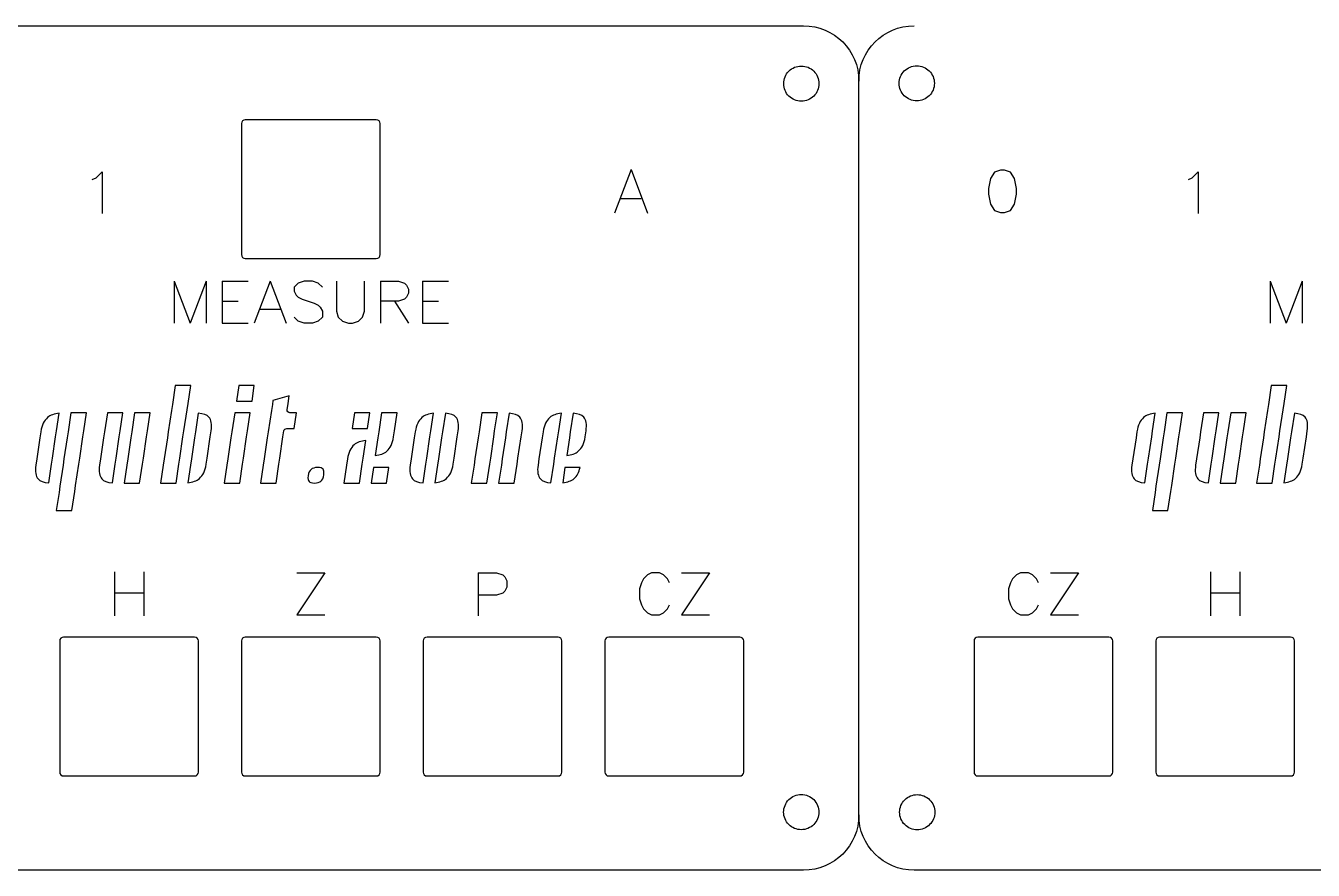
# Model space of a CAD drawing. Extents: x 0 to 498, y 0 to 383.
# Drawn here: x 123.4 to 240.4, y 230.1 to 306.8 of the extents above; entities that cross this region are included whole.
import ezdxf

# ---------------------------------------------------------------- set-up
doc = ezdxf.new("R2010")
doc.units = 0
doc.layers.get('0').update_dxf_attribs({"true_color": 0xffffff})

msp = doc.modelspace()

# ---------------------------------------------------------------- linework, layer by layer
at = {"color": 1, "true_color": 0xff0000}
for p, q in [((104.58, 306.8), (194.09, 306.8)), ((204.14, 306.8), (204.14, 306.8)), ((199.12, 235.13), (199.12, 301.77)), ((195.5, 301.54), (195.5, 301.54)), ((205.98, 301.57), (205.98, 301.57)), ((155.29, 298.26), (143.39, 298.26)), ((143.39, 285.65), (155.29, 285.65)), ((138.43, 274.12), (137.02, 274.12)), ((137.02, 274.12), (137.02, 274.12)), ((138.19, 272.48), (138.43, 274.12)), ((142.8, 274.12), (142.59, 272.7)), ((144.21, 274.12), (142.8, 274.12)), ((144, 272.7), (144.21, 274.12)), ((237.99, 274.12), (236.58, 274.12)), ((236.58, 274.12), (236.58, 274.12)), ((237.75, 272.48), (237.99, 274.12)), ((142.59, 272.7), (144, 272.7)), ((145.9, 272.77), (145.85, 272.41)), ((147.38, 273.2), (145.9, 272.77)), ((147.27, 272.48), (147.38, 273.2)), ((147.38, 273.2), (147.38, 273.2)), ((126.24, 270), (126.48, 271.6)), ((128.97, 271.64), (127.55, 271.64)), ((127.55, 271.64), (127.55, 271.64)), ((128.72, 270), (128.97, 271.64)), ((130.86, 271.64), (130.6, 269.93)), ((132.27, 271.64), (130.86, 271.64)), ((132.02, 270), (132.27, 271.64)), ((133.34, 271.64), (133.08, 269.93)), ((134.75, 271.64), (133.34, 271.64)), ((134.5, 270), (134.75, 271.64)), ((136.68, 271.86), (136.39, 269.93)), ((136.77, 272.41), (136.68, 271.86)), ((137.81, 270), (138.1, 271.93)), ((138.1, 271.93), (138.19, 272.48)), ((139.12, 271.61), (138.87, 269.93)), ((139.12, 271.61), (139.12, 271.61)), ((143.84, 271.64), (142.43, 271.64)), ((143.59, 270), (143.84, 271.64)), ((145.77, 271.86), (145.47, 269.93)), ((145.85, 272.41), (145.77, 271.86)), ((147.19, 271.93), (147.27, 272.48)), ((147.83, 270.22), (148.04, 271.64)), ((153.3, 271.64), (153.09, 270.22)), ((154.71, 271.64), (153.3, 271.64)), ((154.5, 270.22), (154.71, 271.64)), ((157.19, 271.64), (155.77, 271.64)), ((155.77, 271.64), (155.77, 271.64)), ((156.94, 270), (157.19, 271.64)), ((160.25, 270), (160.49, 271.6)), ((161.56, 271.61), (161.3, 269.93)), ((161.56, 271.61), (161.56, 271.61)), ((164.88, 271.64), (164.62, 269.93)), ((166.29, 271.64), (164.88, 271.64)), ((166.04, 270), (166.29, 271.64)), ((167.35, 271.61), (167.1, 269.93)), ((167.35, 271.61), (167.35, 271.61)), ((171.86, 270), (172.1, 271.6)), ((173.16, 271.61), (172.91, 269.93)), ((173.16, 271.61), (173.16, 271.61)), ((225.8, 270), (226.04, 271.6)), ((228.52, 271.64), (227.11, 271.64)), ((227.11, 271.64), (227.11, 271.64)), ((228.28, 270), (228.52, 271.64)), ((230.42, 271.64), (230.16, 269.93)), ((231.83, 271.64), (230.42, 271.64)), ((231.58, 270), (231.83, 271.64)), ((232.9, 271.64), (232.64, 269.93)), ((234.31, 271.64), (232.9, 271.64)), ((234.06, 270), (234.31, 271.64)), ((236.24, 271.86), (235.95, 269.93)), ((236.33, 272.41), (236.24, 271.86)), ((237.37, 270), (237.66, 271.93)), ((237.66, 271.93), (237.75, 272.48)), ((238.68, 271.61), (238.43, 269.93)), ((238.68, 271.61), (238.68, 271.61)), ((147.15, 270.22), (147.83, 270.22)), ((153.09, 270.22), (154.5, 270.22)), ((124.74, 269.38), (124.45, 267.45)), ((124.82, 269.93), (124.74, 269.38)), ((125.87, 267.52), (126.16, 269.45)), ((126.16, 269.45), (126.24, 270)), ((127.21, 269.38), (126.92, 267.45)), ((127.3, 269.93), (127.21, 269.38)), ((128.35, 267.52), (128.64, 269.45)), ((128.64, 269.45), (128.72, 270)), ((130.52, 269.38), (130.23, 267.45)), ((130.6, 269.93), (130.52, 269.38)), ((131.94, 269.45), (132.02, 270)), ((133, 269.38), (132.71, 267.45)), ((133.08, 269.93), (133, 269.38)), ((134.42, 269.45), (134.5, 270)), ((136.31, 269.38), (136.02, 267.45)), ((136.39, 269.93), (136.31, 269.38)), ((137.73, 269.45), (137.81, 270)), ((138.78, 269.38), (138.5, 267.45)), ((138.87, 269.93), (138.78, 269.38)), ((139.92, 267.52), (140.21, 269.45)), ((140.21, 269.45), (140.29, 270)), ((142.09, 269.38), (141.8, 267.45)), ((142.17, 269.93), (142.09, 269.38)), ((143.22, 267.52), (143.51, 269.45)), ((143.51, 269.45), (143.59, 270)), ((145.39, 269.38), (145.11, 267.45)), ((145.47, 269.93), (145.39, 269.38)), ((146.53, 267.52), (146.81, 269.45)), ((146.81, 269.45), (146.9, 270)), ((154.09, 267.52), (154.33, 269.12)), ((154.33, 269.12), (154.33, 269.12)), ((155.44, 269.38), (155.19, 267.78)), ((155.52, 269.93), (155.44, 269.38)), ((156.86, 269.45), (156.94, 270)), ((158.74, 269.38), (158.46, 267.45)), ((158.83, 269.93), (158.74, 269.38)), ((160.16, 269.45), (160.25, 270)), ((161.22, 269.38), (160.93, 267.45)), ((161.3, 269.93), (161.22, 269.38)), ((162.36, 267.52), (162.64, 269.45)), ((162.64, 269.45), (162.73, 270)), ((164.54, 269.38), (164.25, 267.45)), ((164.62, 269.93), (164.54, 269.38)), ((165.96, 269.45), (166.04, 270)), ((167.02, 269.38), (166.73, 267.45)), ((167.1, 269.93), (167.02, 269.38)), ((168.44, 269.45), (168.53, 270)), ((170.36, 269.38), (170.06, 267.45)), ((170.44, 269.93), (170.36, 269.38)), ((171.49, 267.52), (171.78, 269.45)), ((171.78, 269.45), (171.86, 270)), ((172.83, 269.38), (172.59, 267.78)), ((172.91, 269.93), (172.83, 269.38)), ((174.26, 269.45), (174.34, 270)), ((174.34, 270), (174.34, 270)), ((224.3, 269.38), (224.01, 267.45)), ((224.38, 269.93), (224.3, 269.38)), ((225.43, 267.52), (225.72, 269.45)), ((225.72, 269.45), (225.8, 270)), ((226.77, 269.38), (226.48, 267.45)), ((226.86, 269.93), (226.77, 269.38)), ((227.91, 267.52), (228.2, 269.45)), ((228.2, 269.45), (228.28, 270)), ((230.08, 269.38), (229.79, 267.45)), ((230.16, 269.93), (230.08, 269.38)), ((231.5, 269.45), (231.58, 270)), ((232.55, 269.38), (232.27, 267.45)), ((232.64, 269.93), (232.55, 269.38)), ((233.98, 269.45), (234.06, 270)), ((235.87, 269.38), (235.58, 267.45)), ((235.95, 269.93), (235.87, 269.38)), ((237.29, 269.45), (237.37, 270)), ((238.34, 269.38), (238.06, 267.45)), ((238.43, 269.93), (238.34, 269.38)), ((239.48, 267.52), (239.77, 269.45)), ((239.77, 269.45), (239.85, 270)), ((124.45, 267.45), (124.36, 266.9)), ((125.53, 265.29), (125.78, 266.97)), ((125.78, 266.97), (125.87, 267.52)), ((126.84, 266.9), (126.55, 264.97)), ((126.92, 267.45), (126.84, 266.9)), ((128.26, 266.97), (128.35, 267.52)), ((130.23, 267.45), (130.15, 266.9)), ((131.32, 265.29), (131.57, 266.97)), ((131.57, 266.97), (131.65, 267.52)), ((132.63, 266.9), (132.38, 265.26)), ((132.71, 267.45), (132.63, 266.9)), ((133.79, 265.26), (134.05, 266.97)), ((134.05, 266.97), (134.14, 267.52)), ((135.94, 266.9), (135.69, 265.26)), ((136.02, 267.45), (135.94, 266.9)), ((137.1, 265.26), (137.36, 266.97)), ((137.36, 266.97), (137.44, 267.52)), ((138.41, 266.9), (138.17, 265.3)), ((138.5, 267.45), (138.41, 266.9)), ((139.84, 266.97), (139.92, 267.52)), ((141.72, 266.9), (141.47, 265.26)), ((141.8, 267.45), (141.72, 266.9)), ((142.88, 265.26), (143.14, 266.97)), ((143.14, 266.97), (143.22, 267.52)), ((145.02, 266.9), (144.77, 265.26)), ((145.11, 267.45), (145.02, 266.9)), ((146.18, 265.26), (146.44, 266.97)), ((146.44, 266.97), (146.53, 267.52)), ((149.95, 266.68), (149.95, 266.68)), ((152.59, 266.9), (152.34, 265.26)), ((152.67, 267.45), (152.59, 266.9)), ((153.75, 265.26), (154.01, 266.97)), ((154.01, 266.97), (154.09, 267.52)), ((155.03, 266.68), (154.82, 265.26)), ((156.44, 266.68), (155.03, 266.68)), ((156.23, 265.26), (156.44, 266.68)), ((158.46, 267.45), (158.37, 266.9)), ((159.54, 265.29), (159.79, 266.97)), ((159.79, 266.97), (159.88, 267.52)), ((160.85, 266.9), (160.61, 265.3)), ((160.93, 267.45), (160.85, 266.9)), ((162.27, 266.97), (162.36, 267.52)), ((164.17, 266.9), (163.92, 265.26)), ((164.25, 267.45), (164.17, 266.9)), ((165.33, 265.26), (165.59, 266.97)), ((165.59, 266.97), (165.68, 267.52)), ((166.65, 266.9), (166.4, 265.26)), ((166.73, 267.45), (166.65, 266.9)), ((167.81, 265.26), (168.07, 266.97)), ((168.07, 266.97), (168.16, 267.52)), ((170.06, 267.45), (169.98, 266.9)), ((171.15, 265.29), (171.4, 266.97)), ((171.4, 266.97), (171.49, 267.52)), ((172.42, 266.68), (172.22, 265.3)), ((173.8, 266.68), (172.42, 266.68)), ((224.01, 267.45), (223.92, 266.9)), ((225.09, 265.29), (225.34, 266.97)), ((225.34, 266.97), (225.43, 267.52)), ((226.4, 266.9), (226.11, 264.97)), ((226.48, 267.45), (226.4, 266.9)), ((227.82, 266.97), (227.91, 267.52)), ((229.79, 267.45), (229.71, 266.9)), ((230.88, 265.29), (231.13, 266.97)), ((231.13, 266.97), (231.21, 267.52)), ((232.19, 266.9), (231.94, 265.26)), ((232.27, 267.45), (232.19, 266.9)), ((233.35, 265.26), (233.61, 266.97)), ((233.61, 266.97), (233.69, 267.52)), ((235.5, 266.9), (235.25, 265.26)), ((235.58, 267.45), (235.5, 266.9)), ((236.66, 265.26), (236.92, 266.97)), ((236.92, 266.97), (237, 267.52)), ((237.97, 266.9), (237.73, 265.3)), ((238.06, 267.45), (237.97, 266.9)), ((239.4, 266.97), (239.48, 267.52)), ((126.47, 264.41), (126.22, 262.78)), ((126.55, 264.97), (126.47, 264.41)), ((127.64, 262.78), (127.9, 264.49)), ((127.9, 264.49), (127.98, 265.04)), ((132.38, 265.26), (133.79, 265.26)), ((135.69, 265.26), (137.1, 265.26)), ((141.47, 265.26), (142.88, 265.26)), ((144.77, 265.26), (146.18, 265.26)), ((152.34, 265.26), (153.75, 265.26)), ((154.82, 265.26), (156.23, 265.26)), ((163.92, 265.26), (165.33, 265.26)), ((166.4, 265.26), (167.81, 265.26)), ((226.03, 264.41), (225.78, 262.78)), ((226.11, 264.97), (226.03, 264.41)), ((227.2, 262.78), (227.45, 264.49)), ((227.45, 264.49), (227.54, 265.04)), ((231.94, 265.26), (233.35, 265.26)), ((235.25, 265.26), (236.66, 265.26)), ((126.22, 262.78), (127.64, 262.78)), ((225.78, 262.78), (227.2, 262.78)), ((138.78, 251.27), (126.88, 251.27)), ((155.29, 251.27), (143.39, 251.27)), ((171.8, 251.27), (159.9, 251.27)), ((188.31, 251.27), (176.41, 251.27)), ((221.83, 251.27), (209.93, 251.27)), ((238.34, 251.27), (226.44, 251.27)), ((143.39, 238.66), (155.29, 238.66)), ((159.9, 238.66), (171.8, 238.66)), ((176.41, 238.66), (188.31, 238.66)), ((209.93, 238.66), (221.83, 238.66)), ((195.49, 235.38), (195.49, 235.38)), ((206.02, 235.37), (206.02, 235.37)), ((194.09, 230.1), (104.58, 230.1)), ((293.65, 230.1), (204.14, 230.1))]:
    msp.add_line(p, q, dxfattribs=at)
at = {"color": 7, "true_color": 0xffffff}
for p, q in [((129.85, 293), (130.39, 293.54)), ((130.39, 293.54), (130.39, 289.76)), ((178.43, 293.73), (176.93, 289.79)), ((178.43, 293.73), (179.92, 289.79)), ((211.99, 293.67), (211.44, 293.49)), ((212.35, 293.67), (211.99, 293.67)), ((212.89, 293.49), (212.35, 293.67)), ((229.41, 293), (229.95, 293.54)), ((229.95, 293.54), (229.95, 289.76)), ((129.49, 292.82), (129.85, 293)), ((211.08, 292.94), (210.89, 292.03)), ((211.44, 293.49), (211.08, 292.94)), ((213.26, 292.94), (212.89, 293.49)), ((213.44, 292.03), (213.26, 292.94)), ((229.05, 292.82), (229.41, 293)), ((210.89, 292.03), (210.89, 291.49)), ((210.89, 291.49), (211.08, 290.58)), ((213.26, 290.58), (213.44, 291.49)), ((213.44, 291.49), (213.44, 292.03)), ((177.49, 291.11), (179.36, 291.11)), ((211.08, 290.58), (211.44, 290.03)), ((211.44, 290.03), (211.99, 289.85)), ((212.35, 289.85), (212.89, 290.03)), ((212.89, 290.03), (213.26, 290.58)), ((211.99, 289.85), (212.35, 289.85)), ((136.92, 283.61), (136.92, 279.79)), ((136.92, 283.61), (138.37, 279.79)), ((139.83, 283.61), (138.37, 279.79)), ((139.83, 283.61), (139.83, 279.79)), ((141.29, 283.61), (141.29, 279.79)), ((141.29, 283.61), (143.65, 283.61)), ((145.65, 283.61), (144.2, 279.79)), ((145.65, 283.61), (147.11, 279.79)), ((148.2, 283.43), (147.84, 283.06)), ((147.84, 283.06), (147.84, 282.7)), ((148.75, 283.61), (148.2, 283.43)), ((149.48, 283.61), (148.75, 283.61)), ((150.02, 283.43), (149.48, 283.61)), ((150.39, 283.06), (150.02, 283.43)), ((151.66, 283.61), (151.66, 280.88)), ((154.21, 280.88), (154.21, 283.61)), ((155.66, 283.61), (155.66, 279.79)), ((155.66, 283.61), (157.3, 283.61)), ((157.3, 283.61), (157.85, 283.43)), ((157.85, 283.43), (158.03, 283.25)), ((158.03, 283.25), (158.21, 282.88)), ((159.48, 283.61), (159.48, 279.79)), ((159.48, 283.61), (161.85, 283.61)), ((236.48, 283.61), (236.48, 279.79)), ((236.48, 283.61), (237.93, 279.79)), ((239.39, 283.61), (237.93, 279.79)), ((239.39, 283.61), (239.39, 279.79)), ((147.84, 282.7), (148.02, 282.34)), ((148.02, 282.34), (148.2, 282.16)), ((148.2, 282.16), (148.57, 281.97)), ((148.57, 281.97), (149.66, 281.61)), ((157.85, 281.97), (157.3, 281.79)), ((158.03, 282.16), (157.85, 281.97)), ((158.21, 282.52), (158.03, 282.16)), ((158.21, 282.88), (158.21, 282.52)), ((141.29, 281.79), (142.74, 281.79)), ((144.74, 281.06), (146.56, 281.06)), ((149.66, 281.61), (150.02, 281.43)), ((150.02, 281.43), (150.2, 281.25)), ((150.2, 281.25), (150.39, 280.88)), ((150.39, 280.88), (150.39, 280.34)), ((151.66, 280.88), (151.84, 280.34)), ((154.03, 280.34), (154.21, 280.88)), ((157.3, 281.79), (155.66, 281.79)), ((156.94, 281.79), (158.21, 279.79)), ((159.48, 281.79), (160.94, 281.79)), ((141.29, 279.79), (143.65, 279.79)), ((148.2, 279.97), (147.84, 280.34)), ((148.75, 279.79), (148.2, 279.97)), ((149.48, 279.79), (148.75, 279.79)), ((150.02, 279.97), (149.48, 279.79)), ((150.39, 280.34), (150.02, 279.97)), ((151.84, 280.34), (152.21, 279.97)), ((152.21, 279.97), (152.75, 279.79)), ((152.75, 279.79), (153.12, 279.79)), ((153.12, 279.79), (153.66, 279.97)), ((153.66, 279.97), (154.03, 280.34)), ((159.48, 279.79), (161.85, 279.79)), ((131.5, 257.21), (131.5, 253.21)), ((134.16, 257.21), (134.16, 253.21)), ((150.61, 257.12), (148.07, 253.3)), ((148.07, 257.12), (150.61, 257.12)), ((164.55, 257.12), (164.55, 253.21)), ((164.55, 257.12), (166.22, 257.12)), ((166.22, 257.12), (166.78, 256.93)), ((166.78, 256.93), (166.97, 256.74)), ((166.97, 256.74), (167.15, 256.37)), ((167.15, 256.37), (167.15, 255.81)), ((179.37, 256.21), (179.19, 255.66)), ((179.55, 256.57), (179.37, 256.21)), ((179.91, 256.94), (179.55, 256.57)), ((180.28, 257.12), (179.91, 256.94)), ((181, 257.12), (180.28, 257.12)), ((181.37, 256.94), (181, 257.12)), ((181.73, 256.57), (181.37, 256.94)), ((181.91, 256.21), (181.73, 256.57)), ((185.55, 257.12), (183, 253.3)), ((183, 257.12), (185.55, 257.12)), ((212.89, 256.21), (212.7, 255.66)), ((213.07, 256.57), (212.89, 256.21)), ((213.43, 256.94), (213.07, 256.57)), ((213.8, 257.12), (213.43, 256.94)), ((214.52, 257.12), (213.8, 257.12)), ((214.89, 256.94), (214.52, 257.12)), ((215.25, 256.57), (214.89, 256.94)), ((215.43, 256.21), (215.25, 256.57)), ((219.07, 257.12), (216.52, 253.3)), ((216.52, 257.12), (219.07, 257.12)), ((231.06, 257.21), (231.06, 253.21)), ((233.72, 257.21), (233.72, 253.21)), ((131.5, 255.3), (134.16, 255.3)), ((166.22, 255.07), (164.55, 255.07)), ((166.78, 255.26), (166.22, 255.07)), ((166.97, 255.44), (166.78, 255.26)), ((167.15, 255.81), (166.97, 255.44)), ((179.19, 255.66), (179.19, 254.75)), ((212.7, 255.66), (212.7, 254.75)), ((231.06, 255.3), (233.72, 255.3)), ((179.19, 254.75), (179.37, 254.21)), ((179.37, 254.21), (179.55, 253.85)), ((179.55, 253.85), (179.91, 253.48)), ((181.37, 253.48), (181.73, 253.85)), ((181.73, 253.85), (181.91, 254.21)), ((212.7, 254.75), (212.89, 254.21)), ((212.89, 254.21), (213.07, 253.85)), ((213.07, 253.85), (213.43, 253.48)), ((214.89, 253.48), (215.25, 253.85)), ((215.25, 253.85), (215.43, 254.21)), ((148.07, 253.3), (150.61, 253.3)), ((179.91, 253.48), (180.28, 253.3)), ((180.28, 253.3), (181, 253.3)), ((181, 253.3), (181.37, 253.48)), ((183, 253.3), (185.55, 253.3)), ((213.43, 253.48), (213.8, 253.3)), ((213.8, 253.3), (214.52, 253.3)), ((214.52, 253.3), (214.89, 253.48)), ((216.52, 253.3), (219.07, 253.3))]:
    msp.add_line(p, q, dxfattribs=at)
at = {"color": 1, "true_color": 0xff0000}
for points in [[(194.09, 306.8), (196.88, 306.8), (199.12, 304.55), (199.12, 301.77)], [(199.12, 301.77), (199.12, 304.55), (201.36, 306.8), (204.14, 306.8)], [(192.76, 302.68), (193.06, 302.98), (193.47, 303.14), (193.9, 303.14)], [(193.9, 303.14), (194.32, 303.14), (194.73, 302.98), (195.03, 302.68)], [(203.25, 302.7), (203.55, 303), (203.96, 303.17), (204.38, 303.17)], [(204.38, 303.17), (204.81, 303.17), (205.21, 303), (205.51, 302.7)], [(192.3, 301.54), (192.3, 301.97), (192.46, 302.38), (192.76, 302.68)], [(195.03, 302.68), (195.33, 302.38), (195.5, 301.97), (195.5, 301.54)], [(202.78, 301.57), (202.78, 301.99), (202.95, 302.4), (203.25, 302.7)], [(205.51, 302.7), (205.81, 302.4), (205.98, 301.99), (205.98, 301.57)], [(192.76, 300.41), (192.46, 300.71), (192.3, 301.12), (192.3, 301.54)], [(195.5, 301.54), (195.5, 301.12), (195.33, 300.71), (195.03, 300.41)], [(203.25, 300.44), (202.95, 300.74), (202.78, 301.14), (202.78, 301.57)], [(205.98, 301.57), (205.98, 301.14), (205.81, 300.74), (205.51, 300.44)], [(193.9, 299.94), (193.47, 299.94), (193.06, 300.11), (192.76, 300.41)], [(195.03, 300.41), (194.73, 300.11), (194.32, 299.94), (193.9, 299.94)], [(204.38, 299.97), (203.96, 299.97), (203.55, 300.14), (203.25, 300.44)], [(205.51, 300.44), (205.21, 300.14), (204.81, 299.97), (204.38, 299.97)], [(143.39, 298.26), (143.19, 298.26), (143.04, 298.1), (143.04, 297.91)], [(155.64, 297.91), (155.64, 298.1), (155.48, 298.26), (155.29, 298.26)], [(143.04, 297.91), (143.04, 297.91), (143.04, 286.01), (143.04, 286.01)], [(155.64, 286.01), (155.64, 286.01), (155.64, 297.91), (155.64, 297.91)], [(143.04, 286.01), (143.04, 285.81), (143.19, 285.65), (143.39, 285.65)], [(155.29, 285.65), (155.48, 285.65), (155.64, 285.81), (155.64, 286.01)], [(137.02, 274.12), (137.02, 274.12), (136.77, 272.41), (136.77, 272.41)], [(236.58, 274.12), (236.58, 274.12), (236.33, 272.41), (236.33, 272.41)], [(126.48, 271.6), (126.05, 271.55), (125.69, 271.44), (125.43, 271.22)], [(127.55, 271.64), (127.55, 271.64), (127.3, 269.93), (127.3, 269.93)], [(136.77, 272.41), (136.77, 272.41), (136.77, 272.41), (136.77, 272.41)], [(140.09, 271.25), (139.91, 271.46), (139.58, 271.57), (139.12, 271.61)], [(142.43, 271.64), (142.43, 271.64), (142.17, 269.93), (142.17, 269.93)], [(145.85, 272.41), (145.85, 272.41), (145.85, 272.41), (145.85, 272.41)], [(147.25, 271.73), (147.2, 271.78), (147.18, 271.86), (147.19, 271.93)], [(147.44, 271.64), (147.37, 271.64), (147.29, 271.67), (147.25, 271.73)], [(148.04, 271.64), (148.04, 271.64), (147.44, 271.64), (147.44, 271.64)], [(155.77, 271.64), (155.77, 271.64), (155.52, 269.93), (155.52, 269.93)], [(160.49, 271.6), (160.05, 271.55), (159.69, 271.44), (159.44, 271.22)], [(162.52, 271.25), (162.34, 271.46), (162.01, 271.57), (161.56, 271.61)], [(168.32, 271.25), (168.14, 271.46), (167.81, 271.57), (167.35, 271.61)], [(172.1, 271.6), (171.66, 271.55), (171.3, 271.44), (171.05, 271.22)], [(174.13, 271.25), (173.95, 271.46), (173.62, 271.57), (173.16, 271.61)], [(226.04, 271.6), (225.6, 271.55), (225.24, 271.44), (224.99, 271.22)], [(227.11, 271.64), (227.11, 271.64), (226.86, 269.93), (226.86, 269.93)], [(236.33, 272.41), (236.33, 272.41), (236.33, 272.41), (236.33, 272.41)], [(239.65, 271.25), (239.47, 271.46), (239.14, 271.57), (238.68, 271.61)], [(125.43, 271.22), (125.12, 270.95), (124.91, 270.53), (124.82, 269.93)], [(140.29, 270), (140.38, 270.6), (140.3, 271), (140.09, 271.25)], [(146.9, 270), (146.91, 270.13), (147.02, 270.22), (147.15, 270.22)], [(159.44, 271.22), (159.13, 270.95), (158.92, 270.53), (158.83, 269.93)], [(162.73, 270), (162.82, 270.6), (162.73, 271), (162.52, 271.25)], [(168.53, 270), (168.62, 270.6), (168.53, 271), (168.32, 271.25)], [(171.05, 271.22), (170.74, 270.95), (170.53, 270.53), (170.44, 269.93)], [(174.34, 270), (174.43, 270.6), (174.34, 271), (174.13, 271.25)], [(224.99, 271.22), (224.68, 270.95), (224.47, 270.53), (224.38, 269.93)], [(239.85, 270), (239.94, 270.6), (239.86, 271), (239.65, 271.25)], [(124.82, 269.93), (124.82, 269.93), (124.82, 269.93), (124.82, 269.93)], [(127.3, 269.93), (127.3, 269.93), (127.3, 269.93), (127.3, 269.93)], [(131.65, 267.52), (131.65, 267.52), (131.94, 269.45), (131.94, 269.45)], [(131.94, 269.45), (131.94, 269.45), (131.94, 269.45), (131.94, 269.45)], [(134.14, 267.52), (134.14, 267.52), (134.42, 269.45), (134.42, 269.45)], [(134.42, 269.45), (134.42, 269.45), (134.42, 269.45), (134.42, 269.45)], [(137.44, 267.52), (137.44, 267.52), (137.73, 269.45), (137.73, 269.45)], [(137.73, 269.45), (137.73, 269.45), (137.73, 269.45), (137.73, 269.45)], [(140.21, 269.45), (140.21, 269.45), (140.21, 269.45), (140.21, 269.45)], [(142.17, 269.93), (142.17, 269.93), (142.17, 269.93), (142.17, 269.93)], [(146.81, 269.45), (146.81, 269.45), (146.81, 269.45), (146.81, 269.45)], [(154.33, 269.12), (153.9, 269.07), (153.54, 268.96), (153.28, 268.74)], [(155.52, 269.93), (155.52, 269.93), (155.52, 269.93), (155.52, 269.93)], [(156.25, 268.16), (156.56, 268.43), (156.77, 268.85), (156.86, 269.45)], [(159.88, 267.52), (159.88, 267.52), (160.16, 269.45), (160.16, 269.45)], [(160.16, 269.45), (160.16, 269.45), (160.16, 269.45), (160.16, 269.45)], [(162.64, 269.45), (162.64, 269.45), (162.64, 269.45), (162.64, 269.45)], [(165.68, 267.52), (165.68, 267.52), (165.96, 269.45), (165.96, 269.45)], [(165.96, 269.45), (165.96, 269.45), (165.96, 269.45), (165.96, 269.45)], [(168.16, 267.52), (168.16, 267.52), (168.44, 269.45), (168.44, 269.45)], [(168.44, 269.45), (168.44, 269.45), (168.44, 269.45), (168.44, 269.45)], [(170.44, 269.93), (170.44, 269.93), (170.44, 269.93), (170.44, 269.93)], [(172.91, 269.93), (172.91, 269.93), (172.91, 269.93), (172.91, 269.93)], [(173.64, 268.16), (173.96, 268.43), (174.17, 268.85), (174.26, 269.45)], [(224.38, 269.93), (224.38, 269.93), (224.38, 269.93), (224.38, 269.93)], [(226.86, 269.93), (226.86, 269.93), (226.86, 269.93), (226.86, 269.93)], [(231.21, 267.52), (231.21, 267.52), (231.5, 269.45), (231.5, 269.45)], [(231.5, 269.45), (231.5, 269.45), (231.5, 269.45), (231.5, 269.45)], [(233.69, 267.52), (233.69, 267.52), (233.98, 269.45), (233.98, 269.45)], [(233.98, 269.45), (233.98, 269.45), (233.98, 269.45), (233.98, 269.45)], [(237, 267.52), (237, 267.52), (237.29, 269.45), (237.29, 269.45)], [(237.29, 269.45), (237.29, 269.45), (237.29, 269.45), (237.29, 269.45)], [(239.77, 269.45), (239.77, 269.45), (239.77, 269.45), (239.77, 269.45)], [(153.28, 268.74), (152.97, 268.47), (152.76, 268.05), (152.67, 267.45)], [(155.19, 267.78), (155.63, 267.82), (155.99, 267.94), (156.25, 268.16)], [(172.59, 267.78), (173.03, 267.82), (173.39, 267.94), (173.64, 268.16)], [(124.36, 266.9), (124.27, 266.29), (124.36, 265.9), (124.57, 265.65)], [(125.78, 266.97), (125.78, 266.97), (125.78, 266.97), (125.78, 266.97)], [(127.98, 265.04), (127.98, 265.04), (128.26, 266.97), (128.26, 266.97)], [(128.26, 266.97), (128.26, 266.97), (128.26, 266.97), (128.26, 266.97)], [(130.15, 266.9), (130.06, 266.29), (130.15, 265.9), (130.36, 265.65)], [(130.23, 267.45), (130.23, 267.45), (130.23, 267.45), (130.23, 267.45)], [(132.71, 267.45), (132.71, 267.45), (132.71, 267.45), (132.71, 267.45)], [(136.02, 267.45), (136.02, 267.45), (136.02, 267.45), (136.02, 267.45)], [(138.5, 267.45), (138.5, 267.45), (138.5, 267.45), (138.5, 267.45)], [(139.22, 265.68), (139.54, 265.95), (139.75, 266.37), (139.84, 266.97)], [(143.14, 266.97), (143.14, 266.97), (143.14, 266.97), (143.14, 266.97)], [(145.11, 267.45), (145.11, 267.45), (145.11, 267.45), (145.11, 267.45)], [(149.95, 266.68), (149.68, 266.68), (149.49, 266.61), (149.37, 266.5)], [(150.45, 266.53), (150.37, 266.61), (150.23, 266.68), (149.95, 266.68)], [(154.01, 266.97), (154.01, 266.97), (154.01, 266.97), (154.01, 266.97)], [(158.37, 266.9), (158.28, 266.29), (158.37, 265.9), (158.58, 265.65)], [(158.46, 267.45), (158.46, 267.45), (158.46, 267.45), (158.46, 267.45)], [(160.93, 267.45), (160.93, 267.45), (160.93, 267.45), (160.93, 267.45)], [(161.66, 265.68), (161.97, 265.95), (162.18, 266.37), (162.27, 266.97)], [(164.25, 267.45), (164.25, 267.45), (164.25, 267.45), (164.25, 267.45)], [(166.73, 267.45), (166.73, 267.45), (166.73, 267.45), (166.73, 267.45)], [(169.98, 266.9), (169.89, 266.29), (169.98, 265.9), (170.19, 265.65)], [(171.4, 266.97), (171.4, 266.97), (171.4, 266.97), (171.4, 266.97)], [(173.27, 265.68), (173.53, 265.9), (173.69, 266.25), (173.8, 266.68)], [(223.92, 266.9), (223.83, 266.29), (223.92, 265.9), (224.13, 265.65)], [(225.34, 266.97), (225.34, 266.97), (225.34, 266.97), (225.34, 266.97)], [(227.54, 265.04), (227.54, 265.04), (227.82, 266.97), (227.82, 266.97)], [(227.82, 266.97), (227.82, 266.97), (227.82, 266.97), (227.82, 266.97)], [(229.71, 266.9), (229.62, 266.29), (229.71, 265.9), (229.92, 265.65)], [(229.79, 267.45), (229.79, 267.45), (229.79, 267.45), (229.79, 267.45)], [(232.27, 267.45), (232.27, 267.45), (232.27, 267.45), (232.27, 267.45)], [(235.58, 267.45), (235.58, 267.45), (235.58, 267.45), (235.58, 267.45)], [(238.06, 267.45), (238.06, 267.45), (238.06, 267.45), (238.06, 267.45)], [(238.78, 265.68), (239.1, 265.95), (239.31, 266.37), (239.4, 266.97)], [(124.57, 265.65), (124.75, 265.44), (125.08, 265.32), (125.53, 265.29)], [(130.36, 265.65), (130.53, 265.44), (130.86, 265.32), (131.32, 265.29)], [(138.17, 265.3), (138.61, 265.34), (138.97, 265.46), (139.22, 265.68)], [(149.1, 265.93), (149.06, 265.65), (149.1, 265.49), (149.18, 265.41)], [(149.37, 266.5), (149.24, 266.39), (149.14, 266.21), (149.1, 265.93)], [(150.26, 265.44), (150.39, 265.55), (150.48, 265.73), (150.52, 266.01)], [(150.52, 266.01), (150.56, 266.29), (150.52, 266.44), (150.45, 266.53)], [(158.58, 265.65), (158.76, 265.44), (159.08, 265.32), (159.54, 265.29)], [(160.61, 265.3), (161.04, 265.34), (161.4, 265.46), (161.66, 265.68)], [(170.19, 265.65), (170.37, 265.44), (170.7, 265.32), (171.15, 265.29)], [(172.22, 265.3), (172.66, 265.34), (173.02, 265.46), (173.27, 265.68)], [(224.13, 265.65), (224.31, 265.44), (224.64, 265.32), (225.09, 265.29)], [(229.92, 265.65), (230.09, 265.44), (230.42, 265.32), (230.88, 265.29)], [(237.73, 265.3), (238.17, 265.34), (238.53, 265.46), (238.78, 265.68)], [(126.55, 264.97), (126.55, 264.97), (126.55, 264.97), (126.55, 264.97)], [(149.18, 265.41), (149.25, 265.32), (149.39, 265.26), (149.67, 265.26)], [(149.67, 265.26), (149.95, 265.26), (150.13, 265.32), (150.26, 265.44)], [(226.11, 264.97), (226.11, 264.97), (226.11, 264.97), (226.11, 264.97)], [(126.88, 251.27), (126.68, 251.27), (126.53, 251.11), (126.53, 250.92)], [(126.53, 250.92), (126.53, 250.92), (126.53, 239.02), (126.53, 239.02)], [(139.13, 250.92), (139.13, 251.11), (138.97, 251.27), (138.78, 251.27)], [(139.13, 239.02), (139.13, 239.02), (139.13, 250.92), (139.13, 250.92)], [(143.39, 251.27), (143.19, 251.27), (143.04, 251.11), (143.04, 250.92)], [(143.04, 250.92), (143.04, 250.92), (143.04, 239.02), (143.04, 239.02)], [(155.64, 250.92), (155.64, 251.11), (155.48, 251.27), (155.29, 251.27)], [(155.64, 239.02), (155.64, 239.02), (155.64, 250.92), (155.64, 250.92)], [(159.9, 251.27), (159.7, 251.27), (159.55, 251.11), (159.55, 250.92)], [(159.55, 250.92), (159.55, 250.92), (159.55, 239.02), (159.55, 239.02)], [(172.15, 250.92), (172.15, 251.11), (171.99, 251.27), (171.8, 251.27)], [(172.15, 239.02), (172.15, 239.02), (172.15, 250.92), (172.15, 250.92)], [(176.41, 251.27), (176.21, 251.27), (176.06, 251.11), (176.06, 250.92)], [(176.06, 250.92), (176.06, 250.92), (176.06, 239.02), (176.06, 239.02)], [(188.66, 250.92), (188.66, 251.11), (188.5, 251.27), (188.31, 251.27)], [(188.66, 239.02), (188.66, 239.02), (188.66, 250.92), (188.66, 250.92)], [(209.93, 251.27), (209.73, 251.27), (209.58, 251.11), (209.58, 250.92)], [(209.58, 250.92), (209.58, 250.92), (209.58, 239.02), (209.58, 239.02)], [(222.18, 250.92), (222.18, 251.11), (222.02, 251.27), (221.83, 251.27)], [(222.18, 239.02), (222.18, 239.02), (222.18, 250.92), (222.18, 250.92)], [(226.44, 251.27), (226.24, 251.27), (226.09, 251.11), (226.09, 250.92)], [(226.09, 250.92), (226.09, 250.92), (226.09, 239.02), (226.09, 239.02)], [(238.69, 250.92), (238.69, 251.11), (238.53, 251.27), (238.34, 251.27)], [(238.69, 239.02), (238.69, 239.02), (238.69, 250.92), (238.69, 250.92)], [(126.53, 239.02), (126.53, 238.82), (126.68, 238.66), (126.88, 238.66)], [(126.88, 238.66), (126.88, 238.66), (138.78, 238.66), (138.78, 238.66)], [(138.78, 238.66), (138.97, 238.66), (139.13, 238.82), (139.13, 239.02)], [(143.04, 239.02), (143.04, 238.82), (143.19, 238.66), (143.39, 238.66)], [(155.29, 238.66), (155.48, 238.66), (155.64, 238.82), (155.64, 239.02)], [(159.55, 239.02), (159.55, 238.82), (159.7, 238.66), (159.9, 238.66)], [(171.8, 238.66), (171.99, 238.66), (172.15, 238.82), (172.15, 239.02)], [(176.06, 239.02), (176.06, 238.82), (176.21, 238.66), (176.41, 238.66)], [(188.31, 238.66), (188.5, 238.66), (188.66, 238.82), (188.66, 239.02)], [(209.58, 239.02), (209.58, 238.82), (209.73, 238.66), (209.93, 238.66)], [(221.83, 238.66), (222.02, 238.66), (222.18, 238.82), (222.18, 239.02)], [(226.09, 239.02), (226.09, 238.82), (226.24, 238.66), (226.44, 238.66)], [(226.44, 238.66), (226.44, 238.66), (238.34, 238.66), (238.34, 238.66)], [(238.34, 238.66), (238.53, 238.66), (238.69, 238.82), (238.69, 239.02)], [(192.29, 235.38), (192.29, 235.8), (192.46, 236.21), (192.76, 236.51)], [(192.76, 236.51), (193.06, 236.81), (193.46, 236.98), (193.89, 236.98)], [(193.89, 236.98), (194.31, 236.98), (194.72, 236.81), (195.02, 236.51)], [(195.02, 236.51), (195.32, 236.21), (195.49, 235.8), (195.49, 235.38)], [(202.82, 235.37), (202.82, 235.79), (202.99, 236.2), (203.29, 236.5)], [(203.29, 236.5), (203.59, 236.8), (203.99, 236.97), (204.42, 236.97)], [(204.42, 236.97), (204.84, 236.97), (205.25, 236.8), (205.55, 236.5)], [(205.55, 236.5), (205.85, 236.2), (206.02, 235.79), (206.02, 235.37)], [(192.76, 234.25), (192.46, 234.55), (192.29, 234.95), (192.29, 235.38)], [(199.12, 235.13), (199.12, 232.34), (196.88, 230.1), (194.09, 230.1)], [(195.49, 235.38), (195.49, 234.95), (195.32, 234.55), (195.02, 234.25)], [(204.14, 230.1), (201.36, 230.1), (199.12, 232.34), (199.12, 235.13)], [(203.29, 234.24), (202.99, 234.54), (202.82, 234.94), (202.82, 235.37)], [(206.02, 235.37), (206.02, 234.94), (205.85, 234.54), (205.55, 234.24)], [(193.89, 233.78), (193.46, 233.78), (193.06, 233.95), (192.76, 234.25)], [(195.02, 234.25), (194.72, 233.95), (194.31, 233.78), (193.89, 233.78)], [(204.42, 233.77), (203.99, 233.77), (203.59, 233.94), (203.29, 234.24)], [(205.55, 234.24), (205.25, 233.94), (204.84, 233.77), (204.42, 233.77)]]:
    msp.add_open_spline(points, degree=3, dxfattribs=at)

doc.saveas('drawing.dxf')
